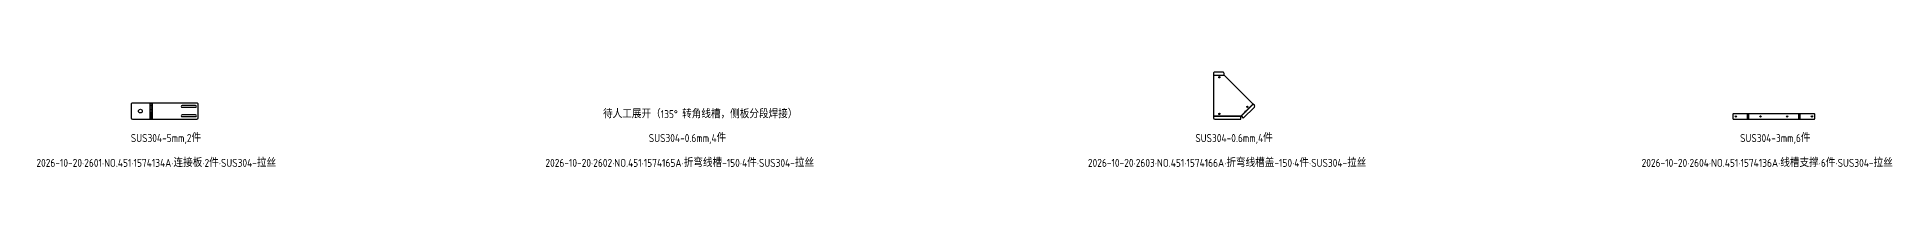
# Model space of a CAD drawing. Header units: inches. Extents: x -1146 to 65066, y 26428 to 27258.
# Drawn here: x 58153 to 65066, y 26431 to 26787 of the extents above; entities that cross this region are included whole.
import ezdxf

# ---------------------------------------------------------------- set-up
doc = ezdxf.new("R2010")
doc.units = ezdxf.units.IN
doc.header["$LTSCALE"] = 0.194989
doc.linetypes.add('CENTER', pattern=[50.8, 31.75, -6.35, 6.35, -6.35])
doc.layers.add('可见 (ISO)', color=7, linetype='Continuous', lineweight=25)
doc.layers.add('折弯线', color=1, linetype='CENTER')
doc.styles.add('Z-English', font='gbenor.shx', dxfattribs={"height": 10, "bigfont": 'hztxt.shx'})

msp = doc.modelspace()

# ---------------------------------------------------------------- linework, layer by layer
at = {"layer": '可见 (ISO)'}
for points in [[(62563.1, 26615.7, 0.414214), (62568.1, 26610.7), (62666.5, 26610.7), (62666.5, 26622.2), (62666.9, 26622.2), (62667.2, 26622.5), (62675.3, 26614.4), (62716.6, 26655.7, 0.414214), (62716.6, 26662.7), (62712, 26667.4), (62603.5, 26775.9), (62603.1, 26775.9), (62603.1, 26782.4, 0.414214), (62598.1, 26787.4), (62568.1, 26787.4, 0.414214), (62563.1, 26782.4)], [(58506.1, 26615.7, 0.414214), (58511.1, 26610.7), (58752.7, 26610.7, 0.414214), (58757.7, 26615.7), (58757.7, 26665.7, 0.414214), (58752.7, 26670.7), (58511.1, 26670.7, 0.414214), (58506.1, 26665.7)], [(58697.7, 26655), (58747.7, 26655, 1), (58747.7, 26661.5), (58697.7, 26661.5, 1)], [(58697.7, 26620), (58747.7, 26620, 1), (58747.7, 26626.5), (58697.7, 26626.5, 1)], [(64510.4, 26612.7, 0.414214), (64512.4, 26610.7), (64815.4, 26610.7, 0.414214), (64817.4, 26612.7), (64817.4, 26628.7, 0.414214), (64815.4, 26630.7), (64512.4, 26630.7, 0.414214), (64510.4, 26628.7)]]:
    msp.add_lwpolyline(points, format="xyb", close=True, dxfattribs=at)
for centre, radius in [((62585.8, 26768), 2.5), ((58541.1, 26640.7), 7), ((62585.8, 26630), 2.5), ((62690.5, 26656.8), 2.5), ((64521.4, 26620.7), 2.46), ((64613.9, 26620.7), 2.46), ((64713.9, 26620.7), 2.46), ((64806.4, 26620.7), 2.46)]:
    msp.add_circle(centre, radius, dxfattribs=at)
at = {"layer": '折弯线', "color": 5, "linetype": 'CENTER'}
for points in [[(62563.1, 26776.3), (62603.1, 26776.3)], [(62563.1, 26775.4), (62603.1, 26775.4)], [(58577.7, 26610.7), (58577.7, 26670.7)], [(58586.1, 26610.7), (58586.1, 26670.7)], [(62563.1, 26622.7), (62666.5, 26622.7)], [(62563.1, 26621.8), (62666.5, 26621.8)], [(62666.9, 26622.8), (62711.7, 26667.7)], [(62667.5, 26622.2), (62712.3, 26667)], [(64565.4, 26610.7), (64565.4, 26630.7)], [(64570.4, 26610.7), (64570.4, 26630.7)], [(64757.4, 26610.7), (64757.4, 26630.7)], [(64762.4, 26610.7), (64762.4, 26630.7)]]:
    msp.add_lwpolyline(points, dxfattribs=at)
at = {"layer": '折弯线', "color": 1, "linetype": 'CENTER', "ltscale": 0.5}
for points in [[(62563.1, 26775.9), (62603.1, 26775.9)], [(58581.9, 26610.7), (58581.9, 26670.7)], [(62563.1, 26622.2), (62666.5, 26622.2)], [(62667.2, 26622.5), (62712, 26667.4)], [(64567.9, 26610.7), (64567.9, 26630.7)], [(64759.9, 26610.7), (64759.9, 26630.7)]]:
    msp.add_lwpolyline(points, dxfattribs=at)

# ---------------------------------------------------------------- texts
at = {"color": 1, "style": 'Z-English'}
msp.add_text('待人工展开（135° 转角线槽，侧板分段焊接）', height=30, dxfattribs=at).set_placement((60275.5, 26614.4))
at = {"color": 3, "style": 'Z-English'}
for s, p in [('SUS304-5mm,2件', (58505.3, 26524.4)), ('SUS304-0.6mm,4件', (60446.8, 26524.4)), ('SUS304-0.6mm,4件', (62495.4, 26524.4)), ('SUS304-3mm,6件', (64537.3, 26524.4))]:
    msp.add_text(s, height=30, dxfattribs=at).set_placement(p)
at = {"color": 2, "style": 'Z-English'}
for s, p in [('2026-10-20·2601·NO.451·1574134A·连接板·2件·SUS304-拉丝', (58151.3, 26431)), ('2026-10-20·2602·NO.451·1574165A·折弯线槽-150·4件·SUS304-拉丝', (60059.2, 26431)), ('2026-10-20·2603·NO.451·1574166A·折弯线槽盖-150·4件·SUS304-拉丝', (62092.8, 26431)), ('2026-10-20·2604·NO.451·1574136A·线槽支撑·6件·SUS304-拉丝', (64168.3, 26431))]:
    msp.add_text(s, height=30, dxfattribs=at).set_placement(p)

doc.saveas('drawing.dxf')
